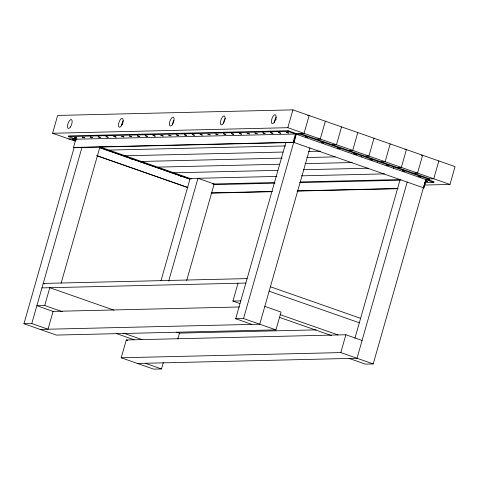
<?xml version="1.0" encoding="UTF-8"?>
<svg xmlns="http://www.w3.org/2000/svg" width="479" height="479" viewBox="0 0 479 479"><rect width="100%" height="100%" fill="white"/><g stroke="black" fill="none" stroke-linecap="round" stroke-linejoin="round"><path stroke-width="0.72" d="M75.143 141.161L52.588 133.264L57.666 115.439L292.926 109.865L455.05 166.614L449.973 184.445L424.58 185.05M68.347 136.587L287.927 131.384L295.423 134.012L75.844 139.209L68.347 136.587L68.539 135.916L288.113 130.719L296.22 133.557L304.063 133.372L309.141 115.541L307.65 115.577M76.053 140.748L72.533 139.515L72.724 138.85M74.101 147.67L73.497 147.46L75.844 139.209M264.821 306.38L281.029 312.057L275.952 329.881L56.372 335.084L23.95 323.732L74.179 147.394M23.95 323.732L31.794 323.547L82.023 147.209M239.428 306.979L53.085 311.392L36.871 305.716L44.715 305.53L49.792 287.705L113.936 310.158M53.127 311.23L48.002 329.223L31.794 323.547M61.126 283.161L99.877 147.125M163.333 362.471L161.489 368.95L153.645 369.135L121.223 357.783L126.3 339.958L345.88 334.755L362.094 340.431M161.01 280.688L190.127 178.481L276.88 176.428M168.65 281.221L197.971 178.296L214.179 183.972L186.708 280.419M177.865 338.809L179.487 333.109L316.164 329.869M239.973 303.542L232.926 301.075L238.003 283.245M52.588 133.264L287.849 127.695L292.926 109.865M287.927 131.384L288.113 130.719M251.9 324.391L235.686 318.721L285.921 142.377M73.497 147.46L293.076 142.257L295.615 133.342L294.118 133.378M235.686 318.721L243.53 318.535L296.22 133.557M73.808 147.676L293.974 142.461L296.513 133.545M426.334 179.841L423.987 188.085L423.376 187.87L426.023 179.619L296.321 134.216L299.95 134.132L300.141 133.461L429.837 178.865L433.758 178.769L438.836 160.944M309.973 147.867L259.738 324.205L40.164 329.408M325.355 121.217L320.277 139.042L316.356 139.138M341.563 126.893L336.486 144.718L332.564 144.814M357.777 132.563L352.7 150.394L348.778 150.49M361.172 156.914L361.364 156.25M373.991 138.239L368.914 156.07L364.992 156.16M377.386 162.591L377.578 161.926M390.199 143.916L385.122 161.746L381.2 161.836M121.223 357.783L340.803 352.586L345.88 334.755M393.594 168.267L393.786 167.596M354.909 338.294L400.222 179.224M407.246 181.918L357.011 358.262L137.437 363.459M349.173 358.448L365.381 364.118L373.225 363.932L425.729 179.625L429.645 179.535L429.837 178.865M424.873 182.673L433.83 182.463L434.022 181.792L427.268 179.427M68.802 138.94L75.987 138.772M72.533 139.515L76.454 139.425M285.562 145.927L109.068 150.107L108.583 150.783M283.077 152.047L125.276 155.783L124.791 156.459M308.506 151.442L320.469 151.16M404.923 149.628L406.414 149.592L401.336 167.422L397.414 167.512M282.089 158.124L141.491 161.459L141.006 162.13M306.77 157.543L335.186 156.867M421.131 155.304L422.628 155.268L417.544 173.093L413.628 173.188M279.604 164.243L157.705 167.129L157.22 167.806M305.033 163.644L352.149 162.525M277.868 170.344L173.913 172.805L173.428 173.482M303.297 169.74L368.357 168.201M301.56 175.841L384.571 173.877M212.754 184.008L275.048 182.529M300.447 181.93L400.522 179.559M213.616 184.649L274.862 183.2M299.507 182.613L400.33 180.224M211.269 192.893L272.509 191.444M297.902 190.846L397.983 188.475M211.131 193.127L271.623 191.696M297.016 191.091L397.845 188.702M247.116 278.604L43.218 283.43L44.631 283.927M41.948 287.891L245.841 283.059M232.926 301.075L240.763 300.89M425.603 181.002L427.579 181.649L425.526 181.176M339.377 147.951L338.797 147.789M130.923 159.088L131.503 159.25M403.593 170.159L404.174 170.32M306.368 136.443L305.847 136.258M403.534 170.458L403.037 170.279M287.849 127.695L449.973 184.445M299.95 134.132L429.645 179.535M425.729 179.625L433.83 182.463M293.974 142.461L423.67 187.864M293.076 142.257L293.681 142.467M99.901 146.897L191.534 178.978M99.71 147.568L189.935 179.152L99.416 147.574M96.656 155.567L187.588 187.397M97.069 155.819L187.996 187.648M270.372 286.747L360.597 318.331M269.102 291.202L359.328 322.786M280.239 314.709L338.036 334.941M279.443 317.361L331.606 335.617M243.53 318.535L275.952 329.881M340.803 352.586L373.225 363.932M176.667 332.121L179.487 333.109M44.715 305.53L62.336 311.703M123.66 333.168L141.988 339.587M116.523 333.6L134.144 339.773M126.3 339.958L127.713 340.449M145.275 363.274L161.489 368.95M180.242 176.308L180.721 176.488M355.705 153.352L356.148 153.531M122.732 124.462A2.341 0.928 -70.7 0 1 122.863 123.881M275.982 119.684A2.341 0.928 -70.7 0 1 276.233 119.145M121.624 125.061A4.676 1.856 -70.7 0 1 123.354 120.744M223.567 122.642A4.676 1.856 -70.7 0 1 225.304 118.325M274.431 122.504A4.676 1.856 -70.7 0 1 276.275 117.121M172.488 124.923A4.676 1.856 -70.7 0 1 173.757 120.463M74.604 137.359L76.832 138L74.604 137.359M82.448 137.174L84.675 137.814L82.448 137.174M90.292 136.988L92.519 137.629L90.292 136.988M98.135 136.802L100.362 137.443L98.135 136.802M105.973 136.617L108.2 137.257L105.973 136.617M113.816 136.431L116.044 137.072L113.816 136.431M121.66 136.246L123.887 136.886L121.66 136.246M129.504 136.06L131.731 136.701L129.504 136.06M137.341 135.874L139.569 136.515L137.341 135.874M145.185 135.689L147.412 136.329L145.185 135.689M153.029 135.503L155.256 136.144L153.029 135.503M160.872 135.317L163.099 135.958L160.872 135.317M168.71 135.132L170.937 135.773L168.71 135.132M176.553 134.946L178.781 135.587L176.553 134.946M184.397 134.761L186.624 135.401L184.397 134.761M192.235 134.575L194.468 135.216L192.235 134.575M200.078 134.389L202.306 135.03L200.078 134.389M207.922 134.204L210.149 134.844L207.922 134.204M215.766 134.018L217.993 134.659L215.766 134.018M223.603 133.833L225.837 134.473L223.603 133.833M231.447 133.647L233.674 134.288L231.447 133.647M239.29 133.461L241.518 134.102L239.29 133.461M247.134 133.276L249.361 133.916L247.134 133.276M254.972 133.09L257.205 133.731L254.972 133.09M270.659 132.719L272.886 133.36L270.659 132.719M278.503 132.533L280.73 133.174L278.503 132.533M305.285 136.671L307.512 137.311L305.285 136.671M321.499 142.341L323.726 142.982L321.499 142.341M337.707 148.017L339.94 148.658L337.707 148.017M353.921 153.693L356.148 154.334L353.921 153.693M370.135 159.369L372.363 160.01L370.135 159.369M386.29 165.045L388.517 165.686L386.29 165.045M418.772 176.392L420.999 177.038L418.772 176.392M286.364 132.336L288.574 133L286.364 132.336M402.582 170.71L404.791 171.38L402.582 170.71M262.851 132.893L265.049 133.563L262.851 132.893M70.317 127.121A4.676 1.856 -70.7 0 0 71.563 119.684A4.676 1.856 -70.7 0 0 67.611 125.205A4.676 1.856 -70.7 0 0 70.317 127.121M121.295 125.917A4.676 1.856 -70.7 0 0 122.54 118.481A4.676 1.856 -70.7 0 0 118.582 123.995A4.676 1.856 -70.7 0 0 121.295 125.917M172.266 124.708A4.676 1.856 -70.7 0 0 173.512 117.271A4.676 1.856 -70.7 0 0 169.554 122.786A4.676 1.856 -70.7 0 0 172.266 124.708M274.216 122.295A4.676 1.856 -70.7 0 0 275.461 114.858A4.676 1.856 -70.7 0 0 271.503 120.373A4.676 1.856 -70.7 0 0 274.216 122.295M223.238 123.498A4.676 1.856 -70.7 0 0 224.483 116.062A4.676 1.856 -70.7 0 0 220.532 121.582A4.676 1.856 -70.7 0 0 223.238 123.498"/></g></svg>
